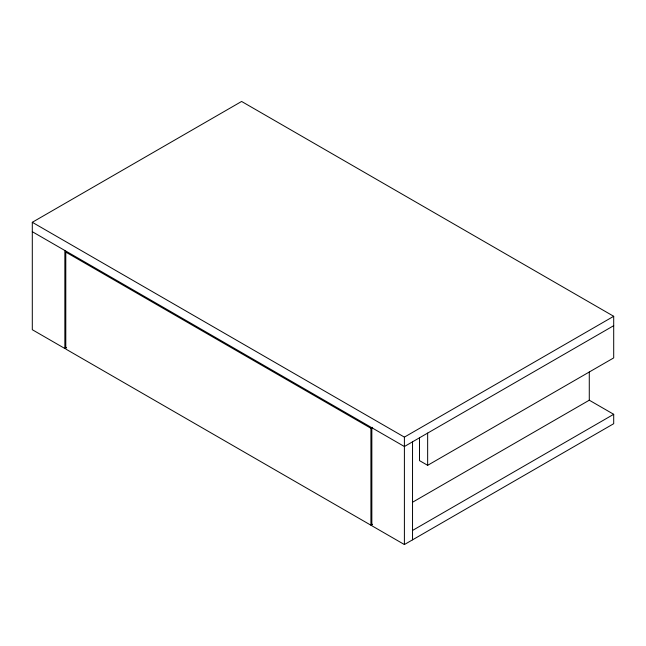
<?xml version="1.0" encoding="UTF-8"?>
<svg xmlns="http://www.w3.org/2000/svg" width="646" height="646" viewBox="0 0 646 646"><rect width="100%" height="100%" fill="white"/><g stroke="black" fill="none" stroke-linecap="round" stroke-linejoin="round"><path stroke-width="0.97" d="M66.49 347.572L64.858 348.509L32.3 329.71L32.3 222.297L241.604 101.454L613.7 316.29L613.7 357.908L427.652 465.322L419.512 460.622L419.512 437.463M372.532 524.269L370.909 525.206L65.787 349.05L65.787 252.11L370.909 428.266L372.532 427.329M32.3 222.297L404.396 437.124L613.7 316.29M613.7 325.681L404.396 446.523L32.3 231.696M412.503 502.265L589.281 400.205L613.7 414.304L613.7 423.703L404.396 544.546L371.838 525.747L371.838 427.725M412.536 530.447L613.7 414.304M589.281 372.007L589.281 400.205M427.652 433.095L427.652 465.322M412.536 441.824L412.536 539.846M404.396 437.124L404.396 544.546M370.909 428.266L370.909 525.206M64.858 250.495L64.858 348.509"/></g></svg>
